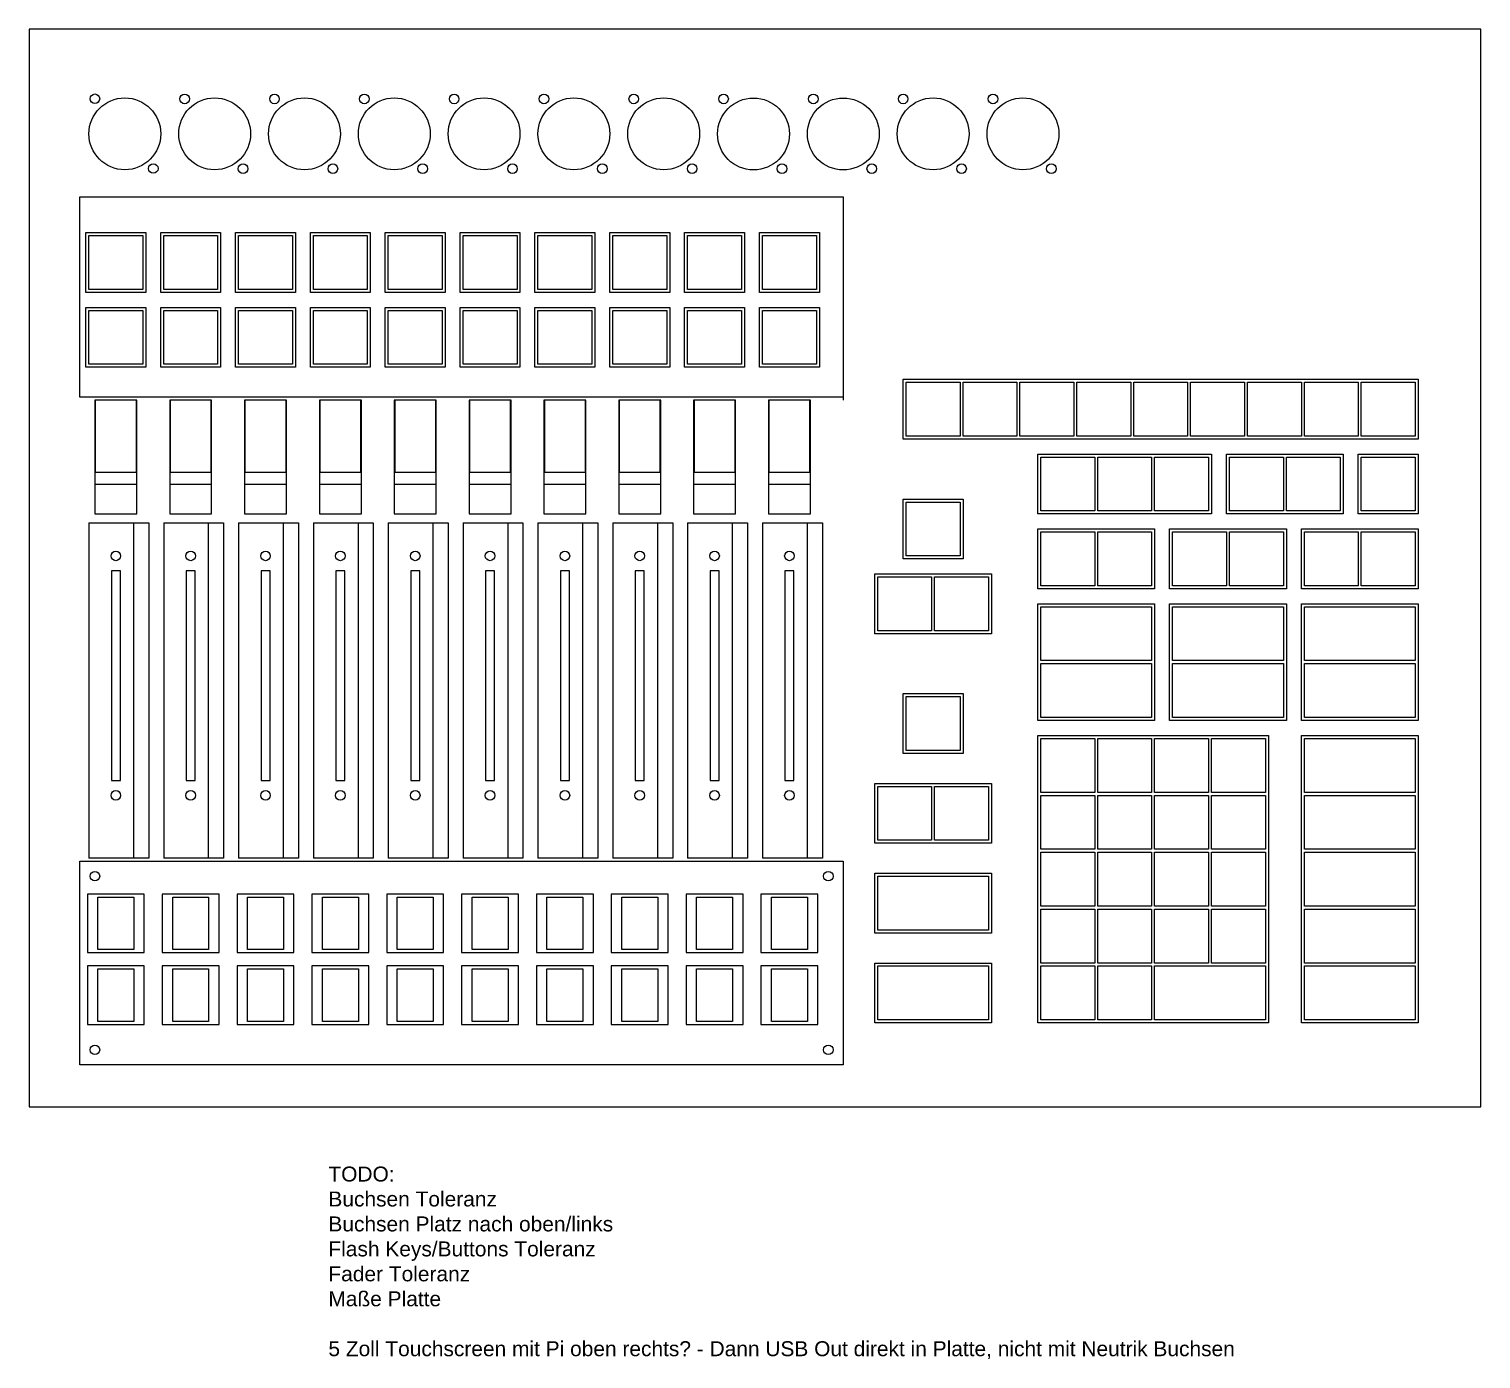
# Model space of a CAD drawing. Header units: millimetres. Extents: x -300 to 485, y -84 to 360.
# Drawn here: x 0 to 485, y -84.3 to 360 of the extents above; entities that cross this region are included whole.
import ezdxf

# ---------------------------------------------------------------- set-up
doc = ezdxf.new("R2010")
doc.units = ezdxf.units.MM
doc.layers.get('0').update_dxf_attribs({"lineweight": 25})
for name, color, linetype, lineweight, true_color in [('Devices', 4, 'Continuous', 25, 0x00ffff), ('Mounting Holes', 9, 'Continuous', 25, 0xc0c0c0), ('PCB', 5, 'Continuous', 25, 0x0000ff), ('Text', 2, 'Continuous', 25, 0xffff00)]:
    doc.layers.add(name, color=color, linetype=linetype, lineweight=lineweight, true_color=true_color)
doc.styles.add('textstyle11', font='')
doc.styles.get('textstyle11').set_extended_font_data('Liberation Sans')

msp = doc.modelspace()

# ---------------------------------------------------------------- linework, layer by layer
for p, q in [((485, 360), (0, 360)), ((0, 360), (0, 0)), ((485, 0), (485, 360)), ((19, 272), (19, 292)), ((19, 292), (39, 292)), ((39, 292), (39, 272)), ((44, 272), (44, 292)), ((44, 292), (64, 292)), ((64, 292), (64, 272)), ((69, 272), (69, 292)), ((69, 292), (89, 292)), ((89, 292), (89, 272)), ((94, 272), (94, 292)), ((94, 292), (114, 292)), ((114, 292), (114, 272)), ((119, 272), (119, 292)), ((119, 292), (139, 292)), ((139, 292), (139, 272)), ((144, 272), (144, 292)), ((144, 292), (164, 292)), ((164, 292), (164, 272)), ((169, 272), (169, 292)), ((169, 292), (189, 292)), ((189, 292), (189, 272)), ((194, 272), (194, 292)), ((194, 292), (214, 292)), ((214, 292), (214, 272)), ((219, 272), (219, 292)), ((219, 292), (239, 292)), ((239, 292), (239, 272)), ((244, 272), (244, 292)), ((244, 292), (264, 292)), ((264, 292), (264, 272)), ((39, 272), (19, 272)), ((64, 272), (44, 272)), ((89, 272), (69, 272)), ((114, 272), (94, 272)), ((139, 272), (119, 272)), ((164, 272), (144, 272)), ((189, 272), (169, 272)), ((214, 272), (194, 272)), ((239, 272), (219, 272)), ((264, 272), (244, 272)), ((19, 247), (19, 267)), ((19, 267), (39, 267)), ((39, 267), (39, 247)), ((44, 247), (44, 267)), ((44, 267), (64, 267)), ((64, 267), (64, 247)), ((69, 247), (69, 267)), ((69, 267), (89, 267)), ((89, 267), (89, 247)), ((94, 247), (94, 267)), ((94, 267), (114, 267)), ((114, 267), (114, 247)), ((119, 247), (119, 267)), ((119, 267), (139, 267)), ((139, 267), (139, 247)), ((144, 247), (144, 267)), ((144, 267), (164, 267)), ((164, 267), (164, 247)), ((169, 247), (169, 267)), ((169, 267), (189, 267)), ((189, 267), (189, 247)), ((194, 247), (194, 267)), ((194, 267), (214, 267)), ((214, 267), (214, 247)), ((219, 247), (219, 267)), ((219, 267), (239, 267)), ((239, 267), (239, 247)), ((244, 247), (244, 267)), ((244, 267), (264, 267)), ((264, 267), (264, 247)), ((39, 247), (19, 247)), ((64, 247), (44, 247)), ((89, 247), (69, 247)), ((114, 247), (94, 247)), ((139, 247), (119, 247)), ((164, 247), (144, 247)), ((189, 247), (169, 247)), ((214, 247), (194, 247)), ((239, 247), (219, 247)), ((264, 247), (244, 247)), ((292, 223), (292, 243)), ((292, 243), (464, 243)), ((464, 243), (464, 223)), ((36, 236), (22, 236)), ((22, 236), (22, 212)), ((36, 212), (36, 236)), ((61, 236), (47, 236)), ((47, 236), (47, 212)), ((61, 212), (61, 236)), ((86, 236), (72, 236)), ((72, 236), (72, 212)), ((86, 212), (86, 236)), ((111, 236), (97, 236)), ((97, 236), (97, 212)), ((111, 212), (111, 236)), ((136, 236), (122, 236)), ((122, 236), (122, 212)), ((136, 212), (136, 236)), ((161, 236), (147, 236)), ((147, 236), (147, 212)), ((161, 212), (161, 236)), ((186, 236), (172, 236)), ((172, 236), (172, 212)), ((186, 212), (186, 236)), ((211, 236), (197, 236)), ((197, 236), (197, 212)), ((211, 212), (211, 236)), ((236, 236), (222, 236)), ((222, 236), (222, 212)), ((236, 212), (236, 236)), ((261, 236), (247, 236)), ((247, 236), (247, 212)), ((261, 212), (261, 236)), ((464, 223), (292, 223)), ((337, 198), (337, 218)), ((337, 218), (395, 218)), ((395, 218), (395, 198)), ((400, 198), (400, 218)), ((400, 218), (439, 218)), ((439, 218), (439, 198)), ((444, 198), (444, 218)), ((444, 218), (464, 218)), ((464, 218), (464, 198)), ((22, 212), (36, 212)), ((47, 212), (61, 212)), ((72, 212), (86, 212)), ((97, 212), (111, 212)), ((122, 212), (136, 212)), ((147, 212), (161, 212)), ((172, 212), (186, 212)), ((197, 212), (211, 212)), ((222, 212), (236, 212)), ((247, 212), (261, 212)), ((292, 183), (292, 203)), ((292, 203), (312, 203)), ((312, 203), (312, 183)), ((395, 198), (337, 198)), ((439, 198), (400, 198)), ((464, 198), (444, 198)), ((337, 173), (337, 193)), ((337, 193), (376, 193)), ((376, 193), (376, 173)), ((381, 173), (381, 193)), ((381, 193), (420, 193)), ((420, 193), (420, 173)), ((425, 173), (425, 193)), ((425, 193), (464, 193)), ((464, 193), (464, 173)), ((312, 183), (292, 183)), ((30.5, 179), (27.5, 179)), ((27.5, 179), (27.5, 109)), ((30.5, 109), (30.5, 179)), ((55.5, 179), (52.5, 179)), ((52.5, 179), (52.5, 109)), ((55.5, 109), (55.5, 179)), ((80.5, 179), (77.5, 179)), ((77.5, 179), (77.5, 109)), ((80.5, 109), (80.5, 179)), ((105.5, 179), (102.5, 179)), ((102.5, 179), (102.5, 109)), ((105.5, 109), (105.5, 179)), ((130.5, 179), (127.5, 179)), ((127.5, 179), (127.5, 109)), ((130.5, 109), (130.5, 179)), ((155.5, 179), (152.5, 179)), ((152.5, 179), (152.5, 109)), ((155.5, 109), (155.5, 179)), ((180.5, 179), (177.5, 179)), ((177.5, 179), (177.5, 109)), ((180.5, 109), (180.5, 179)), ((205.5, 179), (202.5, 179)), ((202.5, 179), (202.5, 109)), ((205.5, 109), (205.5, 179)), ((230.5, 179), (227.5, 179)), ((227.5, 179), (227.5, 109)), ((230.5, 109), (230.5, 179)), ((255.5, 179), (252.5, 179)), ((252.5, 179), (252.5, 109)), ((255.5, 109), (255.5, 179)), ((282.5, 158), (282.5, 178)), ((282.5, 178), (321.5, 178)), ((321.5, 178), (321.5, 158)), ((376, 173), (337, 173)), ((420, 173), (381, 173)), ((464, 173), (425, 173)), ((337, 129), (337, 168)), ((337, 168), (376, 168)), ((376, 168), (376, 129)), ((381, 129), (381, 168)), ((381, 168), (420, 168)), ((420, 168), (420, 129)), ((425, 129), (425, 168)), ((425, 168), (464, 168)), ((464, 168), (464, 129)), ((321.5, 158), (282.5, 158)), ((292, 118), (292, 138)), ((292, 138), (312, 138)), ((312, 138), (312, 118)), ((376, 129), (337, 129)), ((420, 129), (381, 129)), ((464, 129), (425, 129)), ((337, 28), (337, 124)), ((337, 124), (414, 124)), ((414, 124), (414, 28)), ((425, 28), (425, 124)), ((425, 124), (464, 124)), ((464, 124), (464, 28)), ((312, 118), (292, 118)), ((27.5, 109), (30.5, 109)), ((52.5, 109), (55.5, 109)), ((77.5, 109), (80.5, 109)), ((102.5, 109), (105.5, 109)), ((127.5, 109), (130.5, 109)), ((152.5, 109), (155.5, 109)), ((177.5, 109), (180.5, 109)), ((202.5, 109), (205.5, 109)), ((227.5, 109), (230.5, 109)), ((252.5, 109), (255.5, 109)), ((282.5, 88), (282.5, 108)), ((282.5, 108), (321.5, 108)), ((321.5, 108), (321.5, 88)), ((321.5, 88), (282.5, 88)), ((282.5, 58), (282.5, 78)), ((282.5, 78), (321.5, 78)), ((321.5, 78), (321.5, 58)), ((38.5, 71), (19.5, 71)), ((19.5, 71), (19.5, 51.5)), ((38.5, 51.5), (38.5, 71)), ((63.5, 71), (44.5, 71)), ((44.5, 71), (44.5, 51.5)), ((63.5, 51.5), (63.5, 71)), ((88.5, 71), (69.5, 71)), ((69.5, 71), (69.5, 51.5)), ((88.5, 51.5), (88.5, 71)), ((113.5, 71), (94.5, 71)), ((94.5, 71), (94.5, 51.5)), ((113.5, 51.5), (113.5, 71)), ((138.5, 71), (119.5, 71)), ((119.5, 71), (119.5, 51.5)), ((138.5, 51.5), (138.5, 71)), ((163.5, 71), (144.5, 71)), ((144.5, 71), (144.5, 51.5)), ((163.5, 51.5), (163.5, 71)), ((188.5, 71), (169.5, 71)), ((169.5, 71), (169.5, 51.5)), ((188.5, 51.5), (188.5, 71)), ((213.5, 71), (194.5, 71)), ((194.5, 71), (194.5, 51.5)), ((213.5, 51.5), (213.5, 71)), ((238.5, 71), (219.5, 71)), ((219.5, 71), (219.5, 51.5)), ((238.5, 51.5), (238.5, 71)), ((263.5, 71), (244.5, 71)), ((244.5, 71), (244.5, 51.5)), ((263.5, 51.5), (263.5, 71)), ((321.5, 58), (282.5, 58)), ((19.5, 51.5), (38.5, 51.5)), ((44.5, 51.5), (63.5, 51.5)), ((69.5, 51.5), (88.5, 51.5)), ((94.5, 51.5), (113.5, 51.5)), ((119.5, 51.5), (138.5, 51.5)), ((144.5, 51.5), (163.5, 51.5)), ((169.5, 51.5), (188.5, 51.5)), ((194.5, 51.5), (213.5, 51.5)), ((219.5, 51.5), (238.5, 51.5)), ((244.5, 51.5), (263.5, 51.5)), ((38.5, 47), (19.5, 47)), ((19.5, 47), (19.5, 27.5)), ((38.5, 27.5), (38.5, 47)), ((63.5, 47), (44.5, 47)), ((44.5, 47), (44.5, 27.5)), ((63.5, 27.5), (63.5, 47)), ((88.5, 47), (69.5, 47)), ((69.5, 47), (69.5, 27.5)), ((88.5, 27.5), (88.5, 47)), ((113.5, 47), (94.5, 47)), ((94.5, 47), (94.5, 27.5)), ((113.5, 27.5), (113.5, 47)), ((138.5, 47), (119.5, 47)), ((119.5, 47), (119.5, 27.5)), ((138.5, 27.5), (138.5, 47)), ((163.5, 47), (144.5, 47)), ((144.5, 47), (144.5, 27.5)), ((163.5, 27.5), (163.5, 47)), ((188.5, 47), (169.5, 47)), ((169.5, 47), (169.5, 27.5)), ((188.5, 27.5), (188.5, 47)), ((213.5, 47), (194.5, 47)), ((194.5, 47), (194.5, 27.5)), ((213.5, 27.5), (213.5, 47)), ((238.5, 47), (219.5, 47)), ((219.5, 47), (219.5, 27.5)), ((238.5, 27.5), (238.5, 47)), ((263.5, 47), (244.5, 47)), ((244.5, 47), (244.5, 27.5)), ((263.5, 27.5), (263.5, 47)), ((282.5, 28), (282.5, 48)), ((282.5, 48), (321.5, 48)), ((321.5, 48), (321.5, 28)), ((19.5, 27.5), (38.5, 27.5)), ((44.5, 27.5), (63.5, 27.5)), ((69.5, 27.5), (88.5, 27.5)), ((94.5, 27.5), (113.5, 27.5)), ((119.5, 27.5), (138.5, 27.5)), ((144.5, 27.5), (163.5, 27.5)), ((169.5, 27.5), (188.5, 27.5)), ((194.5, 27.5), (213.5, 27.5)), ((219.5, 27.5), (238.5, 27.5)), ((244.5, 27.5), (263.5, 27.5)), ((321.5, 28), (282.5, 28)), ((414, 28), (337, 28)), ((464, 28), (425, 28)), ((0, 0), (485, 0))]:
    msp.add_line(p, q)
for centre in [(32, 325), (62, 325), (92, 325), (122, 325), (152, 325), (182, 325), (212, 325), (242, 324.95), (272, 324.95), (302, 325), (332, 325)]:
    msp.add_circle(centre, 12)
at = {"layer": 'Devices'}
for p, q in [((245, 273), (245, 291)), ((245, 291), (263, 291)), ((263, 291), (263, 273)), ((20, 273), (20, 291)), ((20, 291), (38, 291)), ((38, 291), (38, 273)), ((45, 273), (45, 291)), ((45, 291), (63, 291)), ((63, 291), (63, 273)), ((70, 273), (70, 291)), ((70, 291), (88, 291)), ((88, 291), (88, 273)), ((95, 273), (95, 291)), ((95, 291), (113, 291)), ((113, 291), (113, 273)), ((120, 273), (120, 291)), ((120, 291), (138, 291)), ((138, 291), (138, 273)), ((145, 273), (145, 291)), ((145, 291), (163, 291)), ((163, 291), (163, 273)), ((170, 273), (170, 291)), ((170, 291), (188, 291)), ((188, 291), (188, 273)), ((195, 273), (195, 291)), ((195, 291), (213, 291)), ((213, 291), (213, 273)), ((220, 273), (220, 291)), ((220, 291), (238, 291)), ((238, 291), (238, 273)), ((38, 273), (20, 273)), ((63, 273), (45, 273)), ((88, 273), (70, 273)), ((113, 273), (95, 273)), ((138, 273), (120, 273)), ((163, 273), (145, 273)), ((188, 273), (170, 273)), ((213, 273), (195, 273)), ((238, 273), (220, 273)), ((263, 273), (245, 273)), ((20, 248), (20, 266)), ((20, 266), (38, 266)), ((38, 266), (38, 248)), ((45, 248), (45, 266)), ((45, 266), (63, 266)), ((63, 266), (63, 248)), ((70, 248), (70, 266)), ((70, 266), (88, 266)), ((88, 266), (88, 248)), ((95, 248), (95, 266)), ((95, 266), (113, 266)), ((113, 266), (113, 248)), ((120, 248), (120, 266)), ((120, 266), (138, 266)), ((138, 266), (138, 248)), ((145, 248), (145, 266)), ((145, 266), (163, 266)), ((163, 266), (163, 248)), ((170, 248), (170, 266)), ((170, 266), (188, 266)), ((188, 266), (188, 248)), ((195, 248), (195, 266)), ((195, 266), (213, 266)), ((213, 266), (213, 248)), ((220, 248), (220, 266)), ((220, 266), (238, 266)), ((238, 266), (238, 248)), ((245, 248), (245, 266)), ((245, 266), (263, 266)), ((263, 266), (263, 248)), ((38, 248), (20, 248)), ((63, 248), (45, 248)), ((88, 248), (70, 248)), ((113, 248), (95, 248)), ((138, 248), (120, 248)), ((163, 248), (145, 248)), ((188, 248), (170, 248)), ((213, 248), (195, 248)), ((238, 248), (220, 248)), ((263, 248), (245, 248)), ((293, 224), (293, 242)), ((293, 242), (311, 242)), ((311, 242), (311, 224)), ((312, 224), (312, 242)), ((312, 242), (330, 242)), ((330, 242), (330, 224)), ((331, 224), (331, 242)), ((331, 242), (349, 242)), ((349, 242), (349, 224)), ((350, 224), (350, 242)), ((350, 242), (368, 242)), ((368, 242), (368, 224)), ((369, 224), (369, 242)), ((369, 242), (387, 242)), ((387, 242), (387, 224)), ((388, 224), (388, 242)), ((388, 242), (406, 242)), ((406, 242), (406, 224)), ((407, 224), (407, 242)), ((407, 242), (425, 242)), ((425, 242), (425, 224)), ((426, 224), (426, 242)), ((426, 242), (444, 242)), ((444, 242), (444, 224)), ((445, 224), (445, 242)), ((445, 242), (463, 242)), ((463, 242), (463, 224)), ((22.25, 212), (22.25, 236)), ((35.75, 236), (35.75, 212)), ((47.25, 212), (47.25, 236)), ((60.75, 236), (60.75, 212)), ((72.25, 212), (72.25, 236)), ((85.75, 236), (85.75, 212)), ((97.25, 212), (97.25, 236)), ((110.75, 236), (110.75, 212)), ((122.25, 212), (122.25, 236)), ((135.75, 236), (135.75, 212)), ((147.25, 212), (147.25, 236)), ((160.75, 236), (160.75, 212)), ((172.25, 212), (172.25, 236)), ((185.75, 236), (185.75, 212)), ((197.25, 212), (197.25, 236)), ((210.75, 236), (210.75, 212)), ((222.25, 212), (222.25, 236)), ((235.75, 236), (235.75, 212)), ((247.25, 212), (247.25, 236)), ((260.75, 236), (260.75, 212)), ((311, 224), (293, 224)), ((330, 224), (312, 224)), ((349, 224), (331, 224)), ((368, 224), (350, 224)), ((387, 224), (369, 224)), ((406, 224), (388, 224)), ((425, 224), (407, 224)), ((444, 224), (426, 224)), ((463, 224), (445, 224)), ((338, 199), (338, 217)), ((338, 217), (356, 217)), ((356, 217), (356, 199)), ((357, 199), (357, 217)), ((357, 217), (375, 217)), ((375, 217), (375, 199)), ((376, 199), (376, 217)), ((376, 217), (394, 217)), ((394, 217), (394, 199)), ((401, 199), (401, 217)), ((401, 217), (419, 217)), ((419, 217), (419, 199)), ((420, 199), (420, 217)), ((420, 217), (438, 217)), ((438, 217), (438, 199)), ((445, 199), (445, 217)), ((445, 217), (463, 217)), ((463, 217), (463, 199)), ((22, 212), (22, 208)), ((36, 208), (36, 212)), ((47, 212), (47, 208)), ((61, 208), (61, 212)), ((72, 212), (72, 208)), ((86, 208), (86, 212)), ((97, 212), (97, 208)), ((111, 208), (111, 212)), ((122, 212), (122, 208)), ((136, 208), (136, 212)), ((147, 212), (147, 208)), ((161, 208), (161, 212)), ((172, 212), (172, 208)), ((186, 208), (186, 212)), ((197, 212), (197, 208)), ((211, 208), (211, 212)), ((222, 212), (222, 208)), ((236, 208), (236, 212)), ((247, 212), (247, 208)), ((261, 208), (261, 212)), ((22, 208), (36, 208)), ((22, 208), (22, 198)), ((36, 198), (36, 208)), ((47, 208), (61, 208)), ((47, 208), (47, 198)), ((61, 198), (61, 208)), ((72, 208), (86, 208)), ((72, 208), (72, 198)), ((86, 198), (86, 208)), ((97, 208), (111, 208)), ((97, 208), (97, 198)), ((111, 198), (111, 208)), ((122, 208), (136, 208)), ((122, 208), (122, 198)), ((136, 198), (136, 208)), ((147, 208), (161, 208)), ((147, 208), (147, 198)), ((161, 198), (161, 208)), ((172, 208), (186, 208)), ((172, 208), (172, 198)), ((186, 198), (186, 208)), ((197, 208), (211, 208)), ((197, 208), (197, 198)), ((211, 198), (211, 208)), ((222, 208), (236, 208)), ((222, 208), (222, 198)), ((236, 198), (236, 208)), ((247, 208), (261, 208)), ((247, 208), (247, 198)), ((261, 198), (261, 208)), ((293, 184), (293, 202)), ((293, 202), (311, 202)), ((311, 202), (311, 184)), ((356, 199), (338, 199)), ((375, 199), (357, 199)), ((394, 199), (376, 199)), ((419, 199), (401, 199)), ((438, 199), (420, 199)), ((463, 199), (445, 199)), ((20, 195), (35, 195)), ((20, 195), (20, 83)), ((22, 198), (36, 198)), ((31.5, 195), (31.5, 195)), ((35, 83), (35, 195)), ((35, 195), (40, 195)), ((40, 195), (40, 83)), ((45, 195), (60, 195)), ((45, 195), (45, 83)), ((47, 198), (61, 198)), ((56.5, 195), (56.5, 195)), ((60, 83), (60, 195)), ((60, 195), (65, 195)), ((65, 195), (65, 83)), ((70, 195), (85, 195)), ((70, 195), (70, 83)), ((72, 198), (86, 198)), ((81.5, 195), (81.5, 195)), ((85, 83), (85, 195)), ((85, 195), (90, 195)), ((90, 195), (90, 83)), ((95, 195), (110, 195)), ((95, 195), (95, 83)), ((97, 198), (111, 198)), ((106.5, 195), (106.5, 195)), ((110, 83), (110, 195)), ((110, 195), (115, 195)), ((115, 195), (115, 83)), ((120, 195), (135, 195)), ((120, 195), (120, 83)), ((122, 198), (136, 198)), ((131.5, 195), (131.5, 195)), ((135, 83), (135, 195)), ((135, 195), (140, 195)), ((140, 195), (140, 83)), ((145, 195), (160, 195)), ((145, 195), (145, 83)), ((147, 198), (161, 198)), ((156.5, 195), (156.5, 195)), ((160, 83), (160, 195)), ((160, 195), (165, 195)), ((165, 195), (165, 83)), ((170, 195), (185, 195)), ((170, 195), (170, 83)), ((172, 198), (186, 198)), ((181.5, 195), (181.5, 195)), ((185, 83), (185, 195)), ((185, 195), (190, 195)), ((190, 195), (190, 83)), ((195, 195), (210, 195)), ((195, 195), (195, 83)), ((197, 198), (211, 198)), ((206.5, 195), (206.5, 195)), ((210, 83), (210, 195)), ((210, 195), (215, 195)), ((215, 195), (215, 83)), ((220, 195), (235, 195)), ((220, 195), (220, 83)), ((222, 198), (236, 198)), ((231.5, 195), (231.5, 195)), ((235, 83), (235, 195)), ((235, 195), (240, 195)), ((240, 195), (240, 83)), ((245, 195), (260, 195)), ((245, 195), (245, 83)), ((247, 198), (261, 198)), ((256.5, 195), (256.5, 195)), ((260, 83), (260, 195)), ((260, 195), (265, 195)), ((265, 195), (265, 83)), ((338, 174), (338, 192)), ((338, 192), (356, 192)), ((356, 192), (356, 174)), ((357, 174), (357, 192)), ((357, 192), (375, 192)), ((375, 192), (375, 174)), ((382, 174), (382, 192)), ((382, 192), (400, 192)), ((400, 192), (400, 174)), ((401, 174), (401, 192)), ((401, 192), (419, 192)), ((419, 192), (419, 174)), ((426, 174), (426, 192)), ((426, 192), (444, 192)), ((444, 192), (444, 174)), ((445, 174), (445, 192)), ((445, 192), (463, 192)), ((463, 192), (463, 174)), ((311, 184), (293, 184)), ((283.5, 159), (283.5, 177)), ((283.5, 177), (301.5, 177)), ((301.5, 177), (301.5, 159)), ((302.5, 159), (302.5, 177)), ((302.5, 177), (320.5, 177)), ((320.5, 177), (320.5, 159)), ((356, 174), (338, 174)), ((375, 174), (357, 174)), ((400, 174), (382, 174)), ((419, 174), (401, 174)), ((444, 174), (426, 174)), ((463, 174), (445, 174)), ((338, 149), (338, 167)), ((338, 167), (375, 167)), ((375, 167), (375, 149)), ((382, 149), (382, 167)), ((382, 167), (419, 167)), ((419, 167), (419, 149)), ((426, 149), (426, 167)), ((426, 167), (463, 167)), ((463, 167), (463, 149)), ((301.5, 159), (283.5, 159)), ((320.5, 159), (302.5, 159)), ((375, 149), (338, 149)), ((338, 130), (338, 148)), ((338, 148), (375, 148)), ((375, 148), (375, 130)), ((419, 149), (382, 149)), ((382, 130), (382, 148)), ((382, 148), (419, 148)), ((419, 148), (419, 130)), ((463, 149), (426, 149)), ((426, 130), (426, 148)), ((426, 148), (463, 148)), ((463, 148), (463, 130)), ((293, 119), (293, 137)), ((293, 137), (311, 137)), ((311, 137), (311, 119)), ((375, 130), (338, 130)), ((419, 130), (382, 130)), ((463, 130), (426, 130)), ((338, 105), (338, 123)), ((338, 123), (356, 123)), ((356, 123), (356, 105)), ((357, 105), (357, 123)), ((357, 123), (375, 123)), ((375, 123), (375, 105)), ((376, 105), (376, 123)), ((376, 123), (394, 123)), ((394, 123), (394, 105)), ((395, 105), (395, 123)), ((395, 123), (413, 123)), ((413, 123), (413, 105)), ((426, 105), (426, 123)), ((426, 123), (463, 123)), ((463, 123), (463, 105)), ((311, 119), (293, 119)), ((283.5, 89), (283.5, 107)), ((283.5, 107), (301.5, 107)), ((301.5, 107), (301.5, 89)), ((302.5, 89), (302.5, 107)), ((302.5, 107), (320.5, 107)), ((320.5, 107), (320.5, 89)), ((356, 105), (338, 105)), ((338, 86), (338, 104)), ((338, 104), (356, 104)), ((356, 104), (356, 86)), ((375, 105), (357, 105)), ((357, 86), (357, 104)), ((357, 104), (375, 104)), ((375, 104), (375, 86)), ((394, 105), (376, 105)), ((376, 86), (376, 104)), ((376, 104), (394, 104)), ((394, 104), (394, 86)), ((413, 105), (395, 105)), ((395, 86), (395, 104)), ((395, 104), (413, 104)), ((413, 104), (413, 86)), ((463, 105), (426, 105)), ((426, 86), (426, 104)), ((426, 104), (463, 104)), ((463, 104), (463, 86)), ((301.5, 89), (283.5, 89)), ((320.5, 89), (302.5, 89)), ((35, 83), (20, 83)), ((26.5, 83), (26.5, 83)), ((40, 83), (35, 83)), ((60, 83), (45, 83)), ((51.5, 83), (51.5, 83)), ((65, 83), (60, 83)), ((85, 83), (70, 83)), ((76.5, 83), (76.5, 83)), ((90, 83), (85, 83)), ((110, 83), (95, 83)), ((101.5, 83), (101.5, 83)), ((115, 83), (110, 83)), ((135, 83), (120, 83)), ((126.5, 83), (126.5, 83)), ((140, 83), (135, 83)), ((160, 83), (145, 83)), ((151.5, 83), (151.5, 83)), ((165, 83), (160, 83)), ((185, 83), (170, 83)), ((176.5, 83), (176.5, 83)), ((190, 83), (185, 83)), ((210, 83), (195, 83)), ((201.5, 83), (201.5, 83)), ((215, 83), (210, 83)), ((235, 83), (220, 83)), ((226.5, 83), (226.5, 83)), ((240, 83), (235, 83)), ((260, 83), (245, 83)), ((251.5, 83), (251.5, 83)), ((265, 83), (260, 83)), ((356, 86), (338, 86)), ((338, 67), (338, 85)), ((338, 85), (356, 85)), ((356, 85), (356, 67)), ((375, 86), (357, 86)), ((357, 67), (357, 85)), ((357, 85), (375, 85)), ((375, 85), (375, 67)), ((394, 86), (376, 86)), ((376, 67), (376, 85)), ((376, 85), (394, 85)), ((394, 85), (394, 67)), ((413, 86), (395, 86)), ((395, 67), (395, 85)), ((395, 85), (413, 85)), ((413, 85), (413, 67)), ((463, 86), (426, 86)), ((426, 67), (426, 85)), ((426, 85), (463, 85)), ((463, 85), (463, 67)), ((283.5, 59), (283.5, 77)), ((283.5, 77), (320.5, 77)), ((320.5, 77), (320.5, 59)), ((23, 52.5), (23, 70)), ((23, 70), (35, 70)), ((35, 70), (35, 52.5)), ((48, 52.5), (48, 70)), ((48, 70), (60, 70)), ((60, 70), (60, 52.5)), ((73, 52.5), (73, 70)), ((73, 70), (85, 70)), ((85, 70), (85, 52.5)), ((98, 52.5), (98, 70)), ((98, 70), (110, 70)), ((110, 70), (110, 52.5)), ((123, 52.5), (123, 70)), ((123, 70), (135, 70)), ((135, 70), (135, 52.5)), ((148, 52.5), (148, 70)), ((148, 70), (160, 70)), ((160, 70), (160, 52.5)), ((173, 52.5), (173, 70)), ((173, 70), (185, 70)), ((185, 70), (185, 52.5)), ((198, 52.5), (198, 70)), ((198, 70), (210, 70)), ((210, 70), (210, 52.5)), ((223, 52.5), (223, 70)), ((223, 70), (235, 70)), ((235, 70), (235, 52.5)), ((248, 52.5), (248, 70)), ((248, 70), (260, 70)), ((260, 70), (260, 52.5)), ((356, 67), (338, 67)), ((338, 48), (338, 66)), ((338, 66), (356, 66)), ((356, 66), (356, 48)), ((375, 67), (357, 67)), ((357, 48), (357, 66)), ((357, 66), (375, 66)), ((375, 66), (375, 48)), ((394, 67), (376, 67)), ((376, 48), (376, 66)), ((376, 66), (394, 66)), ((394, 66), (394, 48)), ((413, 67), (395, 67)), ((395, 48), (395, 66)), ((395, 66), (413, 66)), ((413, 66), (413, 48)), ((463, 67), (426, 67)), ((426, 48), (426, 66)), ((426, 66), (463, 66)), ((463, 66), (463, 48)), ((320.5, 59), (283.5, 59)), ((35, 52.5), (23, 52.5)), ((60, 52.5), (48, 52.5)), ((85, 52.5), (73, 52.5)), ((110, 52.5), (98, 52.5)), ((135, 52.5), (123, 52.5)), ((160, 52.5), (148, 52.5)), ((185, 52.5), (173, 52.5)), ((210, 52.5), (198, 52.5)), ((235, 52.5), (223, 52.5)), ((260, 52.5), (248, 52.5)), ((23, 28.5), (23, 46)), ((23, 46), (35, 46)), ((35, 46), (35, 28.5)), ((48, 28.5), (48, 46)), ((48, 46), (60, 46)), ((60, 46), (60, 28.5)), ((73, 28.5), (73, 46)), ((73, 46), (85, 46)), ((85, 46), (85, 28.5)), ((98, 28.5), (98, 46)), ((98, 46), (110, 46)), ((110, 46), (110, 28.5)), ((123, 28.5), (123, 46)), ((123, 46), (135, 46)), ((135, 46), (135, 28.5)), ((148, 28.5), (148, 46)), ((148, 46), (160, 46)), ((160, 46), (160, 28.5)), ((173, 28.5), (173, 46)), ((173, 46), (185, 46)), ((185, 46), (185, 28.5)), ((198, 28.5), (198, 46)), ((198, 46), (210, 46)), ((210, 46), (210, 28.5)), ((223, 28.5), (223, 46)), ((223, 46), (235, 46)), ((235, 46), (235, 28.5)), ((248, 28.5), (248, 46)), ((248, 46), (260, 46)), ((260, 46), (260, 28.5)), ((283.5, 29), (283.5, 47)), ((283.5, 47), (320.5, 47)), ((320.5, 47), (320.5, 29)), ((356, 48), (338, 48)), ((338, 29), (338, 47)), ((338, 47), (356, 47)), ((356, 47), (356, 29)), ((375, 48), (357, 48)), ((357, 29), (357, 47)), ((357, 47), (375, 47)), ((375, 47), (375, 29)), ((394, 48), (376, 48)), ((376, 29), (376, 47)), ((376, 47), (413, 47)), ((413, 48), (395, 48)), ((413, 47), (413, 29)), ((463, 48), (426, 48)), ((426, 29), (426, 47)), ((426, 47), (463, 47)), ((463, 47), (463, 29)), ((35, 28.5), (23, 28.5)), ((60, 28.5), (48, 28.5)), ((85, 28.5), (73, 28.5)), ((110, 28.5), (98, 28.5)), ((135, 28.5), (123, 28.5)), ((160, 28.5), (148, 28.5)), ((185, 28.5), (173, 28.5)), ((210, 28.5), (198, 28.5)), ((235, 28.5), (223, 28.5)), ((260, 28.5), (248, 28.5)), ((320.5, 29), (283.5, 29)), ((356, 29), (338, 29)), ((375, 29), (357, 29)), ((413, 29), (376, 29)), ((463, 29), (426, 29))]:
    msp.add_line(p, q, dxfattribs=at)
at = {"layer": 'Mounting Holes'}
for centre, radius in [((22, 336.7), 1.602), ((52, 336.65), 1.602), ((82, 336.65), 1.602), ((112, 336.65), 1.602), ((142, 336.65), 1.602), ((172, 336.65), 1.602), ((202, 336.65), 1.602), ((232, 336.65), 1.602), ((262, 336.65), 1.602), ((292, 336.65), 1.602), ((322, 336.65), 1.602), ((41.5, 313.4), 1.602), ((71.5, 313.35), 1.602), ((101.5, 313.35), 1.602), ((131.5, 313.35), 1.602), ((161.5, 313.35), 1.602), ((191.5, 313.35), 1.602), ((221.5, 313.35), 1.602), ((251.5, 313.35), 1.602), ((281.5, 313.35), 1.602), ((311.5, 313.35), 1.602), ((341.5, 313.35), 1.602), ((29, 184), 1.6), ((54, 184), 1.6), ((79, 184), 1.6), ((104, 184), 1.6), ((129, 184), 1.6), ((154, 184), 1.6), ((179, 184), 1.6), ((204, 184), 1.6), ((229, 184), 1.6), ((254, 184), 1.6), ((29, 104), 1.6), ((54, 104), 1.6), ((79, 104), 1.6), ((104, 104), 1.6), ((129, 104), 1.6), ((154, 104), 1.6), ((179, 104), 1.6), ((204, 104), 1.6), ((229, 104), 1.6), ((254, 104), 1.6), ((22, 77), 1.6), ((267, 77), 1.6), ((22, 19), 1.6), ((267, 19), 1.6)]:
    msp.add_circle(centre, radius, dxfattribs=at)
at = {"layer": 'PCB'}
for p, q in [((17, 237), (17, 304)), ((17, 304), (272, 304)), ((272, 304), (272, 236)), ((272, 237), (17, 237)), ((17, 14), (17, 82)), ((17, 82), (272, 82)), ((272, 82), (272, 14)), ((272, 14), (17, 14))]:
    msp.add_line(p, q, dxfattribs=at)

# ---------------------------------------------------------------- texts
at = {"layer": 'Text', "insert": (100, -20), "char_height": 5, "attachment_point": 1, "style": 'textstyle11'}
msp.add_mtext('TODO:\\PBuchsen Toleranz\\PBuchsen Platz nach oben/links\\PFlash Keys/Buttons Toleranz\\PFader Toleranz\\PMaße Platte\\P\\P5 Zoll Touchscreen mit Pi oben rechts? - Dann USB Out direkt in Platte, nicht mit Neutrik Buchsen', dxfattribs=at)

doc.saveas('drawing.dxf')
